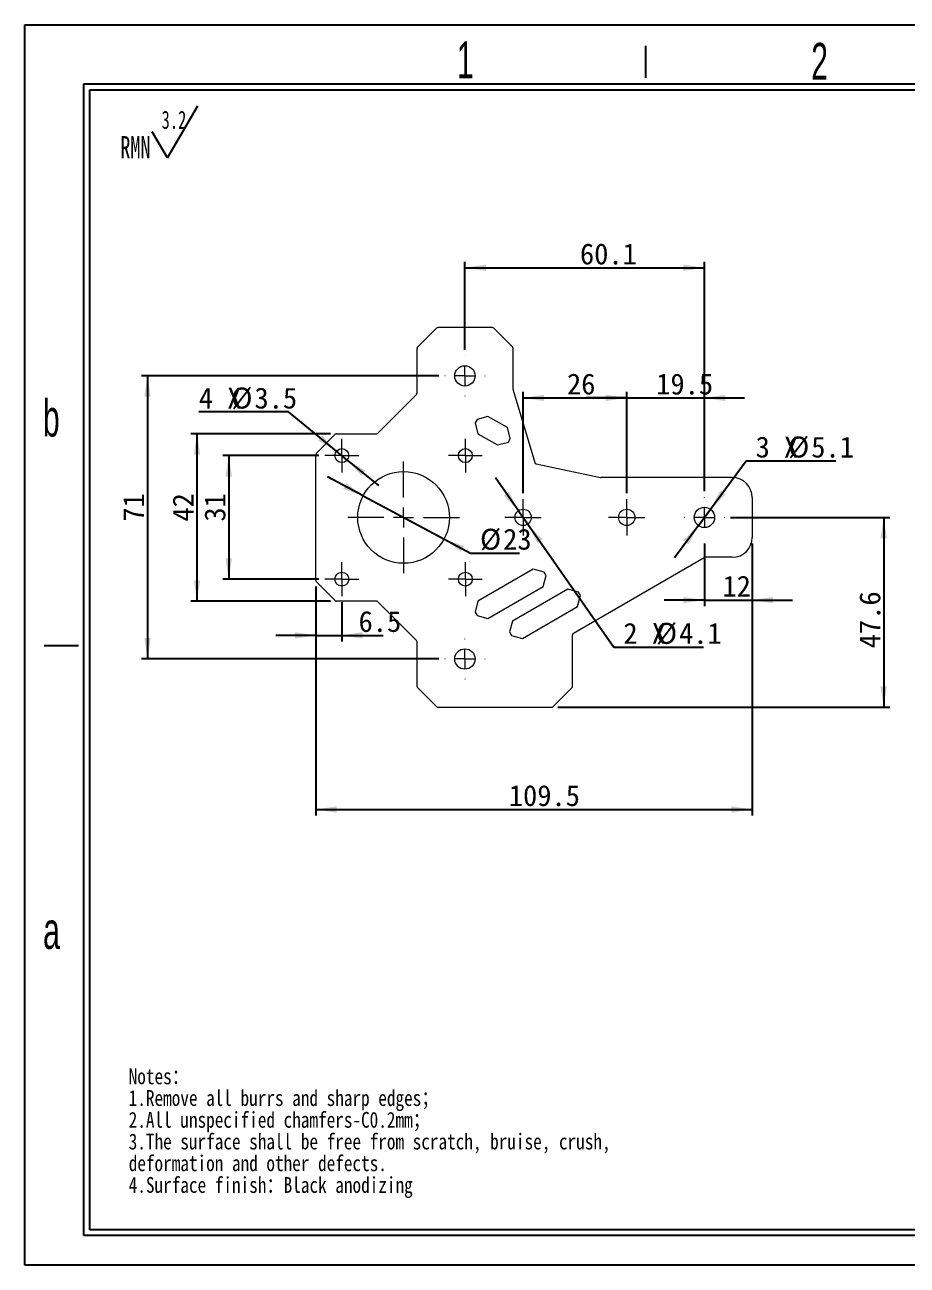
# Model space of a CAD drawing. Header units: millimetres. Extents: x 2 to 295, y 1 to 209.
# Drawn here: x 1.8 to 149.5, y 1.3 to 208.7 of the extents above; entities that cross this region are included whole.
import ezdxf

# ---------------------------------------------------------------- set-up
doc = ezdxf.new("R2010")
doc.units = ezdxf.units.MM
doc.linetypes.add('CENTER', pattern=[10.16, 6.35, -1.27, 1.27, -1.27])
doc.layers.add('DIM', color=5, linetype='Continuous')
doc.layers.add('SLD-0', color=179, linetype='Continuous')
doc.layers.add('中心线', color=1, linetype='CENTER', lineweight=15)
doc.styles.add('SLDTEXTSTYLE0', font='SIMSUN.TTC', dxfattribs={"width": 0.67})
doc.styles.add('SLDTEXTSTYLE15', font='SIMSUN.TTC')
doc.styles.add('SLDTEXTSTYLE3', font='SIMSUN.TTC', dxfattribs={"width": 0.8, "bigfont": 'bigfont'})
doc.styles.add('SLDTEXTSTYLE4', font='SIMSUN.TTC', dxfattribs={"width": 0.8})
doc.styles.add('SLDTEXTSTYLE7', font='GOTHIC.TTF', dxfattribs={"width": 0.61171})
doc.dimstyles.new('SLDDIMSTYLE0', dxfattribs={"dimtxt": 3.5, "dimasz": 3.5, "dimexe": 0, "dimexo": 0.0625, "dimgap": 0.875, "dimtad": 2, "dimlfac": 1.5, "dimrnd": 1e-09, "dimzin": 12, "dimdsep": 46, "dimtxsty": 'SLDTEXTSTYLE0', "dimsah": 1, "dimcen": 0.09, "dimadec": 0, "dimazin": 3, "dimtfac": 1, "dimtofl": 0, "dimtmove": 0, "dimatfit": 3, "dimfxl": 0, "dimfrac": 2, "dimtolj": 1, "dimtzin": 12, "dimarcsym": 0})
doc.dimstyles.new('SLDDIMSTYLE1', dxfattribs={"dimtxt": 3.5, "dimasz": 3.5, "dimexe": 0, "dimexo": 0.0625, "dimgap": 0.875, "dimtad": 2, "dimlfac": 1.5, "dimrnd": 1e-09, "dimzin": 12, "dimdsep": 46, "dimtxsty": 'SLDTEXTSTYLE0', "dimsah": 1, "dimcen": 0.09, "dimadec": 0, "dimazin": 3, "dimtfac": 1, "dimtmove": 0, "dimatfit": 0, "dimfxl": 0, "dimfrac": 2, "dimtolj": 1, "dimtzin": 12, "dimarcsym": 0})
doc.dimstyles.new('SLDDIMSTYLE2', dxfattribs={"dimtxt": 3.5, "dimasz": 3.5, "dimexe": 0, "dimexo": 0.0625, "dimgap": 0.875, "dimtad": 0, "dimtih": 1, "dimtoh": 1, "dimlfac": 1.5, "dimrnd": 1e-09, "dimzin": 12, "dimdsep": 46, "dimtxsty": 'SLDTEXTSTYLE0', "dimsah": 1, "dimcen": 0, "dimadec": 0, "dimazin": 3, "dimtfac": 1, "dimtmove": 0, "dimatfit": 3, "dimfxl": 0, "dimfrac": 2, "dimtolj": 1, "dimtzin": 12, "dimarcsym": 0})

# ---------------------------------------------------------------- blocks, each defined once
blk = doc.blocks.new('SW_NOTE_0')
at = {"layer": 'SLD-0', "color": 0}
for q in [(12.98, 9.35), (5.31, 5.02)]:
    blk.add_line((7.87, 0.69), q, dxfattribs=at)
at = {"layer": 'SLD-0', "color": 0, "attachment_point": 1, "style": 'SLDTEXTSTYLE0'}
for s, insert, char_height in [('3.2', (6.9, 8.55), 3.032), ('RMN', (0, 4.31), 3.704)]:
    blk.add_mtext(s, dxfattribs=dict(at, insert=insert, char_height=char_height))
blk = doc.blocks.new('SW_NOTE_1')
at = {"layer": 'SLD-0', "color": 0, "char_height": 2.6458, "attachment_point": 1}
for s, insert, style in [('Notes\\M+18146', (0, 3.08), 'SLDTEXTSTYLE3'), ('1.Remove all burrs and sharp edges\\M+18147', (0, -0.55), 'SLDTEXTSTYLE3'), ('2.All unspecified chamfers-C0.2mm\\M+18147', (0, -4.19), 'SLDTEXTSTYLE3'), ('3.The surface shall be free from scratch, bruise, crush, ', (0, -7.82), 'SLDTEXTSTYLE4'), ('deformation and other defects.', (0, -11.45), 'SLDTEXTSTYLE4'), ('4.Surface finish\\M+18146Black anodizing', (0, -15.08), 'SLDTEXTSTYLE3')]:
    blk.add_mtext(s, dxfattribs=dict(at, insert=insert, style=style))
blk = doc.blocks.new('_D')
at = {"layer": 'DIM', "color": 5}
for p, q in [((75.46, 154.35), (75.46, 169.05)), ((75.46, 168.05), (115.52, 168.05)), ((115.52, 130.68), (115.52, 169.05))]:
    blk.add_line(p, q, dxfattribs=at)
for points in [[(75.46, 168.05), (78.96, 167.51), (78.96, 168.59)], [(115.52, 168.05), (112.02, 168.59), (112.02, 167.51)]]:
    blk.add_solid(points, dxfattribs=at)
at = {"layer": 'DIM', "color": 5, "insert": (94.7, 172.12), "char_height": 3.5, "attachment_point": 1, "style": 'SLDTEXTSTYLE15'}
blk.add_mtext('60.1', dxfattribs=at)
blk = doc.blocks.new('_D_1')
at = {"layer": 'DIM'}
for p, q in [((85.19, 130.35), (85.19, 147.29)), ((102.52, 130.35), (102.52, 147.29)), ((85.19, 146.29), (102.52, 146.29))]:
    blk.add_line(p, q, dxfattribs=at)
for points in [[(85.19, 146.29), (88.69, 145.76), (88.69, 146.83)], [(102.52, 146.29), (99.02, 146.83), (99.02, 145.76)]]:
    blk.add_solid(points, dxfattribs=at)
at = {"layer": 'DIM', "insert": (92.53, 150.37), "char_height": 3.5, "attachment_point": 1, "style": 'SLDTEXTSTYLE15'}
blk.add_mtext('26', dxfattribs=at)
blk = doc.blocks.new('_D_2')
at = {"layer": 'DIM'}
for p, q in [((52.99, 140.31), (29.62, 140.31)), ((30.62, 140.31), (30.62, 112.31)), ((52.99, 112.31), (29.62, 112.31))]:
    blk.add_line(p, q, dxfattribs=at)
for points in [[(30.62, 140.31), (30.09, 136.81), (31.16, 136.81)], [(30.62, 112.31), (31.16, 115.81), (30.09, 115.81)]]:
    blk.add_solid(points, dxfattribs=at)
at = {"layer": 'DIM', "insert": (26.55, 125.61), "char_height": 3.5, "attachment_point": 1, "rotation": 90, "style": 'SLDTEXTSTYLE15'}
blk.add_mtext('42', dxfattribs=at)
blk = doc.blocks.new('_D_3')
at = {"layer": 'DIM'}
for p, q in [((51.02, 136.65), (34.94, 136.65)), ((35.94, 136.65), (35.94, 115.98)), ((51.02, 115.98), (34.94, 115.98))]:
    blk.add_line(p, q, dxfattribs=at)
for points in [[(35.94, 136.65), (35.4, 133.15), (36.48, 133.15)], [(35.94, 115.98), (36.48, 119.48), (35.4, 119.48)]]:
    blk.add_solid(points, dxfattribs=at)
at = {"layer": 'DIM', "insert": (31.87, 125.61), "char_height": 3.5, "attachment_point": 1, "rotation": 90, "style": 'SLDTEXTSTYLE15'}
blk.add_mtext('31', dxfattribs=at)
blk = doc.blocks.new('_D_4')
at = {"layer": 'DIM'}
for p, q in [((119.89, 126.31), (146.52, 126.31)), ((145.52, 126.31), (145.52, 94.58)), ((90.98, 94.58), (146.52, 94.58))]:
    blk.add_line(p, q, dxfattribs=at)
for points in [[(145.52, 126.31), (144.98, 122.81), (146.06, 122.81)], [(145.52, 94.58), (146.06, 98.08), (144.98, 98.08)]]:
    blk.add_solid(points, dxfattribs=at)
at = {"layer": 'DIM', "insert": (141.45, 104.43), "char_height": 3.5, "attachment_point": 1, "rotation": 90, "style": 'SLDTEXTSTYLE15'}
blk.add_mtext('47.6', dxfattribs=at)
blk = doc.blocks.new('_D_5')
at = {"layer": 'DIM'}
for p, q in [((58.42, 129.92), (52.48, 133.08)), ((58.42, 129.92), (71.95, 122.71)), ((71.95, 122.71), (76.39, 120.34)), ((76.39, 120.34), (84.57, 120.34))]:
    blk.add_line(p, q, dxfattribs=at)
for points in [[(58.42, 129.92), (55.59, 132.04), (55.08, 131.09)], [(71.95, 122.71), (74.79, 120.59), (75.3, 121.54)]]:
    blk.add_solid(points, dxfattribs=at)
at = {"layer": 'DIM', "char_height": 3.5, "attachment_point": 1, "style": 'SLDTEXTSTYLE15'}
for s, insert in [('%%c', (77.98, 124.42)), ('23', (81.85, 124.42))]:
    blk.add_mtext(s, dxfattribs=dict(at, insert=insert))
blk = doc.blocks.new('_D_6')
at = {"layer": 'DIM'}
for p, q in [((45.91, 143.94), (30.93, 143.94)), ((53.95, 137.38), (45.91, 143.94)), ((55.76, 135.91), (53.95, 137.38)), ((55.76, 135.91), (60.98, 131.66))]:
    blk.add_line(p, q, dxfattribs=at)
for points in [[(53.95, 137.38), (51.58, 140.01), (50.9, 139.18)], [(55.76, 135.91), (58.13, 133.28), (58.81, 134.11)]]:
    blk.add_solid(points, dxfattribs=at)
at = {"layer": 'DIM', "char_height": 3.5, "attachment_point": 1, "style": 'SLDTEXTSTYLE15'}
for s, insert in [('4 X ', (30.93, 148.02)), ('%%c', (36.37, 148.02)), ('3.5', (40.24, 148.02))]:
    blk.add_mtext(s, dxfattribs=dict(at, insert=insert))
blk = doc.blocks.new('_D_7')
at = {"layer": 'DIM'}
for p, q in [((116.53, 127.68), (122.5, 135.76)), ((122.5, 135.76), (137.49, 135.76)), ((114.51, 124.95), (116.53, 127.68)), ((114.51, 124.95), (110.51, 119.53))]:
    blk.add_line(p, q, dxfattribs=at)
for points in [[(116.53, 127.68), (119.05, 130.18), (118.18, 130.82)], [(114.51, 124.95), (112, 122.45), (112.86, 121.81)]]:
    blk.add_solid(points, dxfattribs=at)
at = {"layer": 'DIM', "char_height": 3.5, "attachment_point": 1, "style": 'SLDTEXTSTYLE15'}
for s, insert in [('3 X ', (124.09, 139.83)), ('%%c', (129.53, 139.83)), ('5.1', (133.4, 139.83))]:
    blk.add_mtext(s, dxfattribs=dict(at, insert=insert))
blk = doc.blocks.new('_D_8')
at = {"layer": 'DIM'}
for p, q in [((102.52, 130.35), (102.52, 147.29)), ((115.52, 130.68), (115.52, 147.29)), ((102.52, 146.29), (95.79, 146.29)), ((102.52, 146.29), (115.52, 146.29)), ((115.52, 146.29), (122.25, 146.29))]:
    blk.add_line(p, q, dxfattribs=at)
for points in [[(102.52, 146.29), (99.02, 146.83), (99.02, 145.76)], [(115.52, 146.29), (119.02, 145.76), (119.02, 146.83)]]:
    blk.add_solid(points, dxfattribs=at)
at = {"layer": 'DIM', "insert": (107.46, 150.37), "char_height": 3.5, "attachment_point": 1, "style": 'SLDTEXTSTYLE15'}
blk.add_mtext('19.5', dxfattribs=at)
blk = doc.blocks.new('_D_9')
at = {"layer": 'DIM'}
for p, q in [((84.41, 127.43), (80.55, 132.95)), ((84.41, 127.43), (85.97, 125.19)), ((85.97, 125.19), (100.38, 104.61)), ((100.38, 104.61), (115.36, 104.61))]:
    blk.add_line(p, q, dxfattribs=at)
for points in [[(84.41, 127.43), (82.84, 130.61), (81.96, 129.99)], [(85.97, 125.19), (87.54, 122.02), (88.42, 122.64)]]:
    blk.add_solid(points, dxfattribs=at)
at = {"layer": 'DIM', "char_height": 3.5, "attachment_point": 1, "style": 'SLDTEXTSTYLE15'}
for s, insert in [('2 X ', (101.97, 108.68)), ('%%c', (107.41, 108.68)), ('4.1', (111.28, 108.68))]:
    blk.add_mtext(s, dxfattribs=dict(at, insert=insert))
blk = doc.blocks.new('_D_10')
at = {"layer": 'DIM'}
for p, q in [((71.09, 149.98), (21.35, 149.98)), ((22.35, 149.98), (22.35, 102.65)), ((71.09, 102.65), (21.35, 102.65))]:
    blk.add_line(p, q, dxfattribs=at)
for points in [[(22.35, 149.98), (21.81, 146.48), (22.88, 146.48)], [(22.35, 102.65), (22.88, 106.15), (21.81, 106.15)]]:
    blk.add_solid(points, dxfattribs=at)
at = {"layer": 'DIM', "insert": (18.27, 125.61), "char_height": 3.5, "attachment_point": 1, "rotation": 90, "style": 'SLDTEXTSTYLE15'}
blk.add_mtext('71', dxfattribs=at)
blk = doc.blocks.new('_D_11')
at = {"layer": 'DIM'}
for p, q in [((50.52, 114.79), (50.52, 105.59)), ((54.86, 112.15), (54.86, 105.59)), ((50.52, 106.59), (43.79, 106.59)), ((50.52, 106.59), (54.86, 106.59)), ((54.86, 106.59), (61.75, 106.59))]:
    blk.add_line(p, q, dxfattribs=at)
for points in [[(50.52, 106.59), (47.02, 107.13), (47.02, 106.05)], [(54.86, 106.59), (58.36, 106.05), (58.36, 107.13)]]:
    blk.add_solid(points, dxfattribs=at)
at = {"layer": 'DIM', "insert": (57.66, 110.67), "char_height": 3.5, "attachment_point": 1, "style": 'SLDTEXTSTYLE15'}
blk.add_mtext('6.5', dxfattribs=at)
blk = doc.blocks.new('_D_12')
at = {"layer": 'DIM'}
for p, q in [((123.52, 121.98), (123.52, 76.48)), ((50.52, 114.79), (50.52, 76.48)), ((50.52, 77.48), (123.52, 77.48))]:
    blk.add_line(p, q, dxfattribs=at)
for points in [[(50.52, 77.48), (54.02, 76.94), (54.02, 78.02)], [(123.52, 77.48), (120.02, 78.02), (120.02, 76.94)]]:
    blk.add_solid(points, dxfattribs=at)
at = {"layer": 'DIM', "insert": (82.8, 81.56), "char_height": 3.5, "attachment_point": 1, "style": 'SLDTEXTSTYLE15'}
blk.add_mtext('109.5', dxfattribs=at)
blk = doc.blocks.new('_D_13')
at = {"layer": 'DIM'}
for p, q in [((115.52, 121.95), (115.52, 111.49)), ((123.52, 121.98), (123.52, 111.49)), ((115.52, 112.49), (108.79, 112.49)), ((115.52, 112.49), (123.52, 112.49)), ((123.52, 112.49), (130.25, 112.49))]:
    blk.add_line(p, q, dxfattribs=at)
for points in [[(115.52, 112.49), (112.02, 113.03), (112.02, 111.96)], [(123.52, 112.49), (127.02, 111.96), (127.02, 113.03)]]:
    blk.add_solid(points, dxfattribs=at)
at = {"layer": 'DIM', "insert": (118.54, 116.57), "char_height": 3.5, "attachment_point": 1, "style": 'SLDTEXTSTYLE15'}
blk.add_mtext('12', dxfattribs=at)
blk = doc.blocks.new('SW_CENTERMARKSYMBOL_0')
at = {"layer": '中心线', "color": 0}
for p, q in [((0, 3.33), (0, 9.33)), ((-3.33, 0), (-9.33, 0)), ((0, 0), (-1.67, 0)), ((0, 0), (0, 1.67)), ((0, 0), (0, -1.67)), ((0, 0), (1.67, 0)), ((3.33, 0), (9.33, 0)), ((0, -3.33), (0, -9.33))]:
    blk.add_line(p, q, dxfattribs=at)
blk = doc.blocks.new('SW_CENTERMARKSYMBOL_1')
at = {"layer": '中心线', "color": 0}
for p, q in [((0, 1.67), (0, 2.83)), ((-1.67, 0), (-2.83, 0)), ((0, 0), (-1.67, 0)), ((0, 0), (0, 1.67)), ((0, 0), (0, -1.67)), ((0, 0), (1.67, 0)), ((1.67, 0), (2.83, 0)), ((0, -1.67), (0, -2.83))]:
    blk.add_line(p, q, dxfattribs=at)
blk = doc.blocks.new('SW_CENTERMARKSYMBOL_2')
at = {"layer": '中心线', "color": 0}
for p, q in [((0, 1.67), (0, 2.83)), ((-1.67, 0), (-2.83, 0)), ((0, 0), (-1.67, 0)), ((0, 0), (0, 1.67)), ((0, 0), (0, -1.67)), ((0, 0), (1.67, 0)), ((1.67, 0), (2.83, 0)), ((0, -1.67), (0, -2.83))]:
    blk.add_line(p, q, dxfattribs=at)
blk = doc.blocks.new('SW_CENTERMARKSYMBOL_3')
at = {"layer": '中心线', "color": 0}
for p, q in [((0, 1.67), (0, 2.83)), ((-1.67, 0), (-2.83, 0)), ((0, 0), (-1.67, 0)), ((0, 0), (0, 1.67)), ((0, 0), (0, -1.67)), ((0, 0), (1.67, 0)), ((1.67, 0), (2.83, 0)), ((0, -1.67), (0, -2.83))]:
    blk.add_line(p, q, dxfattribs=at)
blk = doc.blocks.new('SW_CENTERMARKSYMBOL_4')
at = {"layer": '中心线', "color": 0}
for p, q in [((0, 1.67), (0, 2.83)), ((-1.67, 0), (-2.83, 0)), ((0, 0), (-1.67, 0)), ((0, 0), (0, 1.67)), ((0, 0), (0, -1.67)), ((0, 0), (1.67, 0)), ((1.67, 0), (2.83, 0)), ((0, -1.67), (0, -2.83))]:
    blk.add_line(p, q, dxfattribs=at)
blk = doc.blocks.new('SW_CENTERMARKSYMBOL_5')
at = {"layer": '中心线', "color": 0}
for p, q in [((0, 3.33), (0, 3.37)), ((-3.33, 0), (-3.37, 0)), ((0, 0), (-1.67, 0)), ((0, 0), (0, 1.67)), ((0, 0), (0, -1.67)), ((0, 0), (1.67, 0)), ((3.33, 0), (3.37, 0)), ((0, -3.33), (0, -3.37))]:
    blk.add_line(p, q, dxfattribs=at)
blk = doc.blocks.new('SW_CENTERMARKSYMBOL_6')
at = {"layer": '中心线', "color": 0}
for p, q in [((0, 1.67), (0, 3.03)), ((-1.67, 0), (-3.03, 0)), ((0, 0), (-1.67, 0)), ((0, 0), (0, 1.67)), ((0, 0), (0, -1.67)), ((0, 0), (1.67, 0)), ((1.67, 0), (3.03, 0)), ((0, -1.67), (0, -3.03))]:
    blk.add_line(p, q, dxfattribs=at)
blk = doc.blocks.new('SW_CENTERMARKSYMBOL_7')
at = {"layer": '中心线', "color": 0}
for p, q in [((0, 1.67), (0, 3.03)), ((-1.67, 0), (-3.03, 0)), ((0, 0), (-1.67, 0)), ((0, 0), (0, 1.67)), ((0, 0), (0, -1.67)), ((0, 0), (1.67, 0)), ((1.67, 0), (3.03, 0)), ((0, -1.67), (0, -3.03))]:
    blk.add_line(p, q, dxfattribs=at)
blk = doc.blocks.new('SW_CENTERMARKSYMBOL_8')
at = {"layer": '中心线', "color": 0}
for p, q in [((0, 3.33), (0, 3.37)), ((-3.33, 0), (-3.37, 0)), ((0, 0), (-1.67, 0)), ((0, 0), (0, 1.67)), ((0, 0), (0, -1.67)), ((0, 0), (1.67, 0)), ((3.33, 0), (3.37, 0)), ((0, -3.33), (0, -3.37))]:
    blk.add_line(p, q, dxfattribs=at)
blk = doc.blocks.new('SW_CENTERMARKSYMBOL_9')
at = {"layer": '中心线', "color": 0}
for p, q in [((0, 3.33), (0, 3.37)), ((-3.33, 0), (-3.37, 0)), ((0, 0), (-1.67, 0)), ((0, 0), (0, 1.67)), ((0, 0), (0, -1.67)), ((0, 0), (1.67, 0)), ((3.33, 0), (3.37, 0)), ((0, -3.33), (0, -3.37))]:
    blk.add_line(p, q, dxfattribs=at)

msp = doc.modelspace()

# ---------------------------------------------------------------- linework, layer by layer
at = {"color": 7, "linetype": 'Continuous', "lineweight": 15}
for p, q in [((67.5531, 154.8118), (70.6912, 157.9498)), ((80.0507, 158.0475), (70.9269, 158.0475)), ((80.2864, 157.9498), (83.4245, 154.8118)), ((67.4555, 147.1189), (67.4555, 154.5761)), ((83.5221, 147.696), (83.5221, 154.5761)), ((83.5359, 147.601), (87.1323, 135.5041)), ((67.3578, 146.8832), (60.8864, 140.4118)), ((79.3059, 143.2009), (77.4846, 142.7129)), ((82.5623, 141.3209), (79.3059, 143.2009)), ((77.4846, 142.7129), (77.1512, 142.1355)), ((77.1512, 142.1355), (77.6393, 140.3141)), ((83.0503, 139.4995), (82.5623, 141.3209)), ((50.617, 137.0784), (53.755, 140.2165)), ((53.9907, 140.3141), (60.6507, 140.3141)), ((77.6393, 140.3141), (80.8956, 138.4341)), ((82.717, 138.9221), (83.0503, 139.4995)), ((80.8956, 138.4341), (82.717, 138.9221)), ((50.5193, 115.7855), (50.5193, 136.8427)), ((87.3827, 135.273), (98.1546, 132.9881)), ((120.1888, 132.9808), (98.2238, 132.9808)), ((123.5221, 129.6475), (123.5221, 122.9808)), ((93.6221, 106.9738), (115.4962, 119.6028)), ((120.1888, 119.6475), (115.6629, 119.6475)), ((86.8769, 117.6475), (77.6393, 112.3141)), ((88.6983, 117.1594), (86.8769, 117.6475)), ((88.5436, 114.7607), (89.0316, 116.5821)), ((89.0316, 116.5821), (88.6983, 117.1594)), ((53.755, 112.4118), (50.617, 115.5498)), ((79.3059, 109.4274), (88.5436, 114.7607)), ((92.6504, 114.3141), (83.4128, 108.9808)), ((94.4718, 113.8261), (92.6504, 114.3141)), ((60.6507, 112.3141), (53.9907, 112.3141)), ((60.8864, 112.2165), (67.3578, 105.7451)), ((77.6393, 112.3141), (77.1512, 110.4928)), ((94.3171, 111.4274), (94.8051, 113.2488)), ((94.8051, 113.2488), (94.4718, 113.8261)), ((77.1512, 110.4928), (77.4846, 109.9154)), ((77.4846, 109.9154), (79.3059, 109.4274)), ((85.0794, 106.0941), (94.3171, 111.4274)), ((83.4128, 108.9808), (82.9247, 107.1594)), ((82.9247, 107.1594), (83.2581, 106.5821)), ((83.2581, 106.5821), (85.0794, 106.0941)), ((93.4555, 98.0522), (93.4555, 106.6851)), ((67.4555, 98.0522), (67.4555, 105.5094)), ((70.6912, 94.6784), (67.5531, 97.8165)), ((93.3578, 97.8165), (90.2198, 94.6784)), ((70.9269, 94.5808), (89.9841, 94.5808))]:
    msp.add_line(p, q, dxfattribs=at)
for centre, radius in [((75.4555, 149.9808), 1.7), ((54.8555, 136.6475), 1.1667), ((75.5221, 136.6475), 1.1667), ((65.1888, 126.3141), 7.6667), ((85.1888, 126.3141), 1.3667), ((102.5221, 126.3141), 1.3667), ((115.5221, 126.3141), 1.7), ((54.8555, 115.9808), 1.1667), ((75.5221, 115.9808), 1.1667), ((75.4555, 102.6475), 1.7)]:
    msp.add_circle(centre, radius, dxfattribs=at)
for centre, radius, start, end in [((70.9269, 157.7141), 0.3333, 90, 135), ((80.0507, 157.7141), 0.3333, 45, 90), ((67.7888, 154.5761), 0.3333, 135, 180), ((83.1888, 154.5761), 0.3333, 0, 45), ((83.8555, 147.696), 0.3333, 180, 196.557071), ((67.1221, 147.1189), 0.3333, 315, 0), ((53.9907, 139.9808), 0.3333, 90, 135), ((60.6507, 140.6475), 0.3333, 270, 315), ((50.8527, 136.8427), 0.3333, 135, 180), ((87.4518, 135.5991), 0.3333, 196.557071, 258.023868), ((98.2238, 133.3141), 0.3333, 258.023868, 270), ((120.1888, 129.6475), 3.3333, 0, 90), ((120.1888, 122.9808), 3.3333, 270, 0), ((115.6629, 119.3141), 0.3333, 90, 120), ((50.8527, 115.7855), 0.3333, 180, 225), ((53.9907, 112.6475), 0.3333, 225, 270), ((60.6507, 111.9808), 0.3333, 45, 90), ((93.7888, 106.6851), 0.3333, 120, 180), ((67.1221, 105.5094), 0.3333, 0, 45), ((67.7888, 98.0522), 0.3333, 180, 225), ((93.1221, 98.0522), 0.3333, 315, 0), ((70.9269, 94.9141), 0.3333, 225, 270), ((89.9841, 94.9141), 0.3333, 270, 315)]:
    msp.add_arc(centre, radius, start, end, dxfattribs=at)
at = {"layer": 'SLD-0'}
for p, q in [((1.812, 208.6737), (295.1066, 208.6737)), ((1.812, 1.2938), (1.812, 208.6737)), ((12.6748, 7.2189), (12.6748, 197.811)), ((12.6748, 197.811), (289.1814, 197.811)), ((289.1814, 7.2189), (12.6748, 7.2189)), ((295.1066, 1.2938), (1.812, 1.2938))]:
    msp.add_line(p, q, dxfattribs=at)
at = {"layer": 'SLD-0', "color": 6, "linetype": 'Continuous'}
for p, q in [((105.701, 199.786), (105.701, 205.1695)), ((11.6873, 6.2314), (11.6873, 198.7985)), ((11.6873, 198.7985), (290.1689, 198.7985)), ((10.8046, 104.8527), (5.0681, 104.8527)), ((290.1689, 6.2314), (11.6873, 6.2314))]:
    msp.add_line(p, q, dxfattribs=at)

# ---------------------------------------------------------------- block references
at = {"layer": 'SLD-0'}
msp.add_blockref('SW_NOTE_0', (17.795, 185.7588), dxfattribs=at)
at = {"layer": 'SLD-0', "color": 5}
msp.add_blockref('SW_NOTE_1', (19.1964, 31.1144), dxfattribs=at)
at = {"layer": '中心线'}
for name, p in [('SW_CENTERMARKSYMBOL_5', (75.4555, 149.9808)), ('SW_CENTERMARKSYMBOL_4', (54.8555, 136.6475)), ('SW_CENTERMARKSYMBOL_1', (75.5221, 136.6475)), ('SW_CENTERMARKSYMBOL_0', (65.1888, 126.3141)), ('SW_CENTERMARKSYMBOL_6', (85.1888, 126.3141)), ('SW_CENTERMARKSYMBOL_7', (102.5221, 126.3141)), ('SW_CENTERMARKSYMBOL_8', (115.5221, 126.3141)), ('SW_CENTERMARKSYMBOL_3', (54.8555, 115.9808)), ('SW_CENTERMARKSYMBOL_2', (75.5221, 115.9808)), ('SW_CENTERMARKSYMBOL_9', (75.4555, 102.6475))]:
    msp.add_blockref(name, p, dxfattribs=at)

# ---------------------------------------------------------------- texts
at = {"layer": 'SLD-0', "char_height": 6.172, "attachment_point": 1, "style": 'SLDTEXTSTYLE7'}
for s, insert in [('1', (74.111, 205.8988)), ('2', (133.3881, 205.6552)), ('b', (4.8346, 146.0194)), ('a', (4.8798, 60.3511))]:
    msp.add_mtext(s, dxfattribs=dict(at, insert=insert))

# ---------------------------------------------------------------- dimensions: what is measured, and where the dimension line sits
at = {"layer": 'DIM', "color": 5}
dim = msp.add_linear_dim(base=(115.5221, 168.0475), p1=(75.4555, 153.3475), p2=(115.5221, 129.6808), dimstyle='SLDDIMSTYLE0', dxfattribs=at)
dim.commit()
dim.dimension.update_dxf_attribs({"geometry": '_D', "text_midpoint": (97.4233, 168.0475), "dimtype": 160})
at = {"layer": 'DIM'}
for base, p1, p2, picture, middle in [((22.346, 102.6475), (72.0888, 149.9808), (72.0888, 102.6475), '_D_10', (22.346, 126.9682)), ((30.6246, 112.3141), (53.9907, 140.3141), (53.9907, 112.3141), '_D_2', (30.6246, 126.9682)), ((35.9393, 115.9808), (52.0221, 136.6475), (52.0221, 115.9808), '_D_3', (35.9393, 126.9682)), ((145.5221, 94.5808), (118.8888, 126.3141), (89.9841, 94.5808), '_D_4', (145.5221, 107.1491))]:
    dim = msp.add_linear_dim(base=base, p1=p1, p2=p2, angle=90, dimstyle='SLDDIMSTYLE0', dxfattribs=at)
    dim.commit()
    dim.dimension.update_dxf_attribs({"geometry": picture, "text_midpoint": middle, "dimtype": 160})
for base, p1, p2, dimstyle, picture, middle in [((102.5221, 146.2937), (85.1888, 129.3475), (102.5221, 129.3475), 'SLDDIMSTYLE1', '_D_1', (93.8868, 146.2937)), ((115.5221, 146.2937), (102.5221, 129.3475), (115.5221, 129.6808), 'SLDDIMSTYLE1', '_D_8', (110.1867, 146.2937)), ((123.5221, 77.483), (50.5193, 115.7855), (123.5221, 122.9808), 'SLDDIMSTYLE0', '_D_12', (86.1998, 77.483)), ((123.5221, 112.4946), (115.5221, 122.9475), (123.5221, 122.9808), 'SLDDIMSTYLE1', '_D_13', (119.9034, 112.4946)), ((54.8555, 106.5923), (50.5193, 115.7855), (54.8555, 113.1475), 'SLDDIMSTYLE1', '_D_11', (59.7057, 106.5923))]:
    dim = msp.add_linear_dim(base=base, p1=p1, p2=p2, dimstyle=dimstyle, dxfattribs=at)
    dim.commit()
    dim.dimension.update_dxf_attribs({"geometry": picture, "text_midpoint": middle, "dimtype": 160})
for p1, p2, text, picture, middle in [((53.9514, 137.3849), (55.7595, 135.91), '4 X <>', '_D_6', (37.6254, 146.4801)), ((116.5325, 127.6813), (114.5118, 124.9469), '3 X <>', '_D_7', (130.7888, 138.2969)), ((85.9725, 125.1945), (84.4051, 127.4338), '2 X <>', '_D_9', (108.666, 107.1491))]:
    dim = msp.add_diameter_dim_2p(p1=p1, p2=p2, text=text, dimstyle='SLDDIMSTYLE2', dxfattribs=at)
    dim.commit()
    dim.dimension.update_dxf_attribs({"geometry": picture, "text_midpoint": middle, "dimtype": 163})
dim = msp.add_diameter_dim_2p(p1=(71.955, 122.709), p2=(58.4226, 129.9193), dimstyle='SLDDIMSTYLE2', dxfattribs=at)
dim.commit()
dim.dimension.update_dxf_attribs({"geometry": '_D_5', "text_midpoint": (81.2777, 122.8806), "dimtype": 163})

doc.saveas('drawing.dxf')
